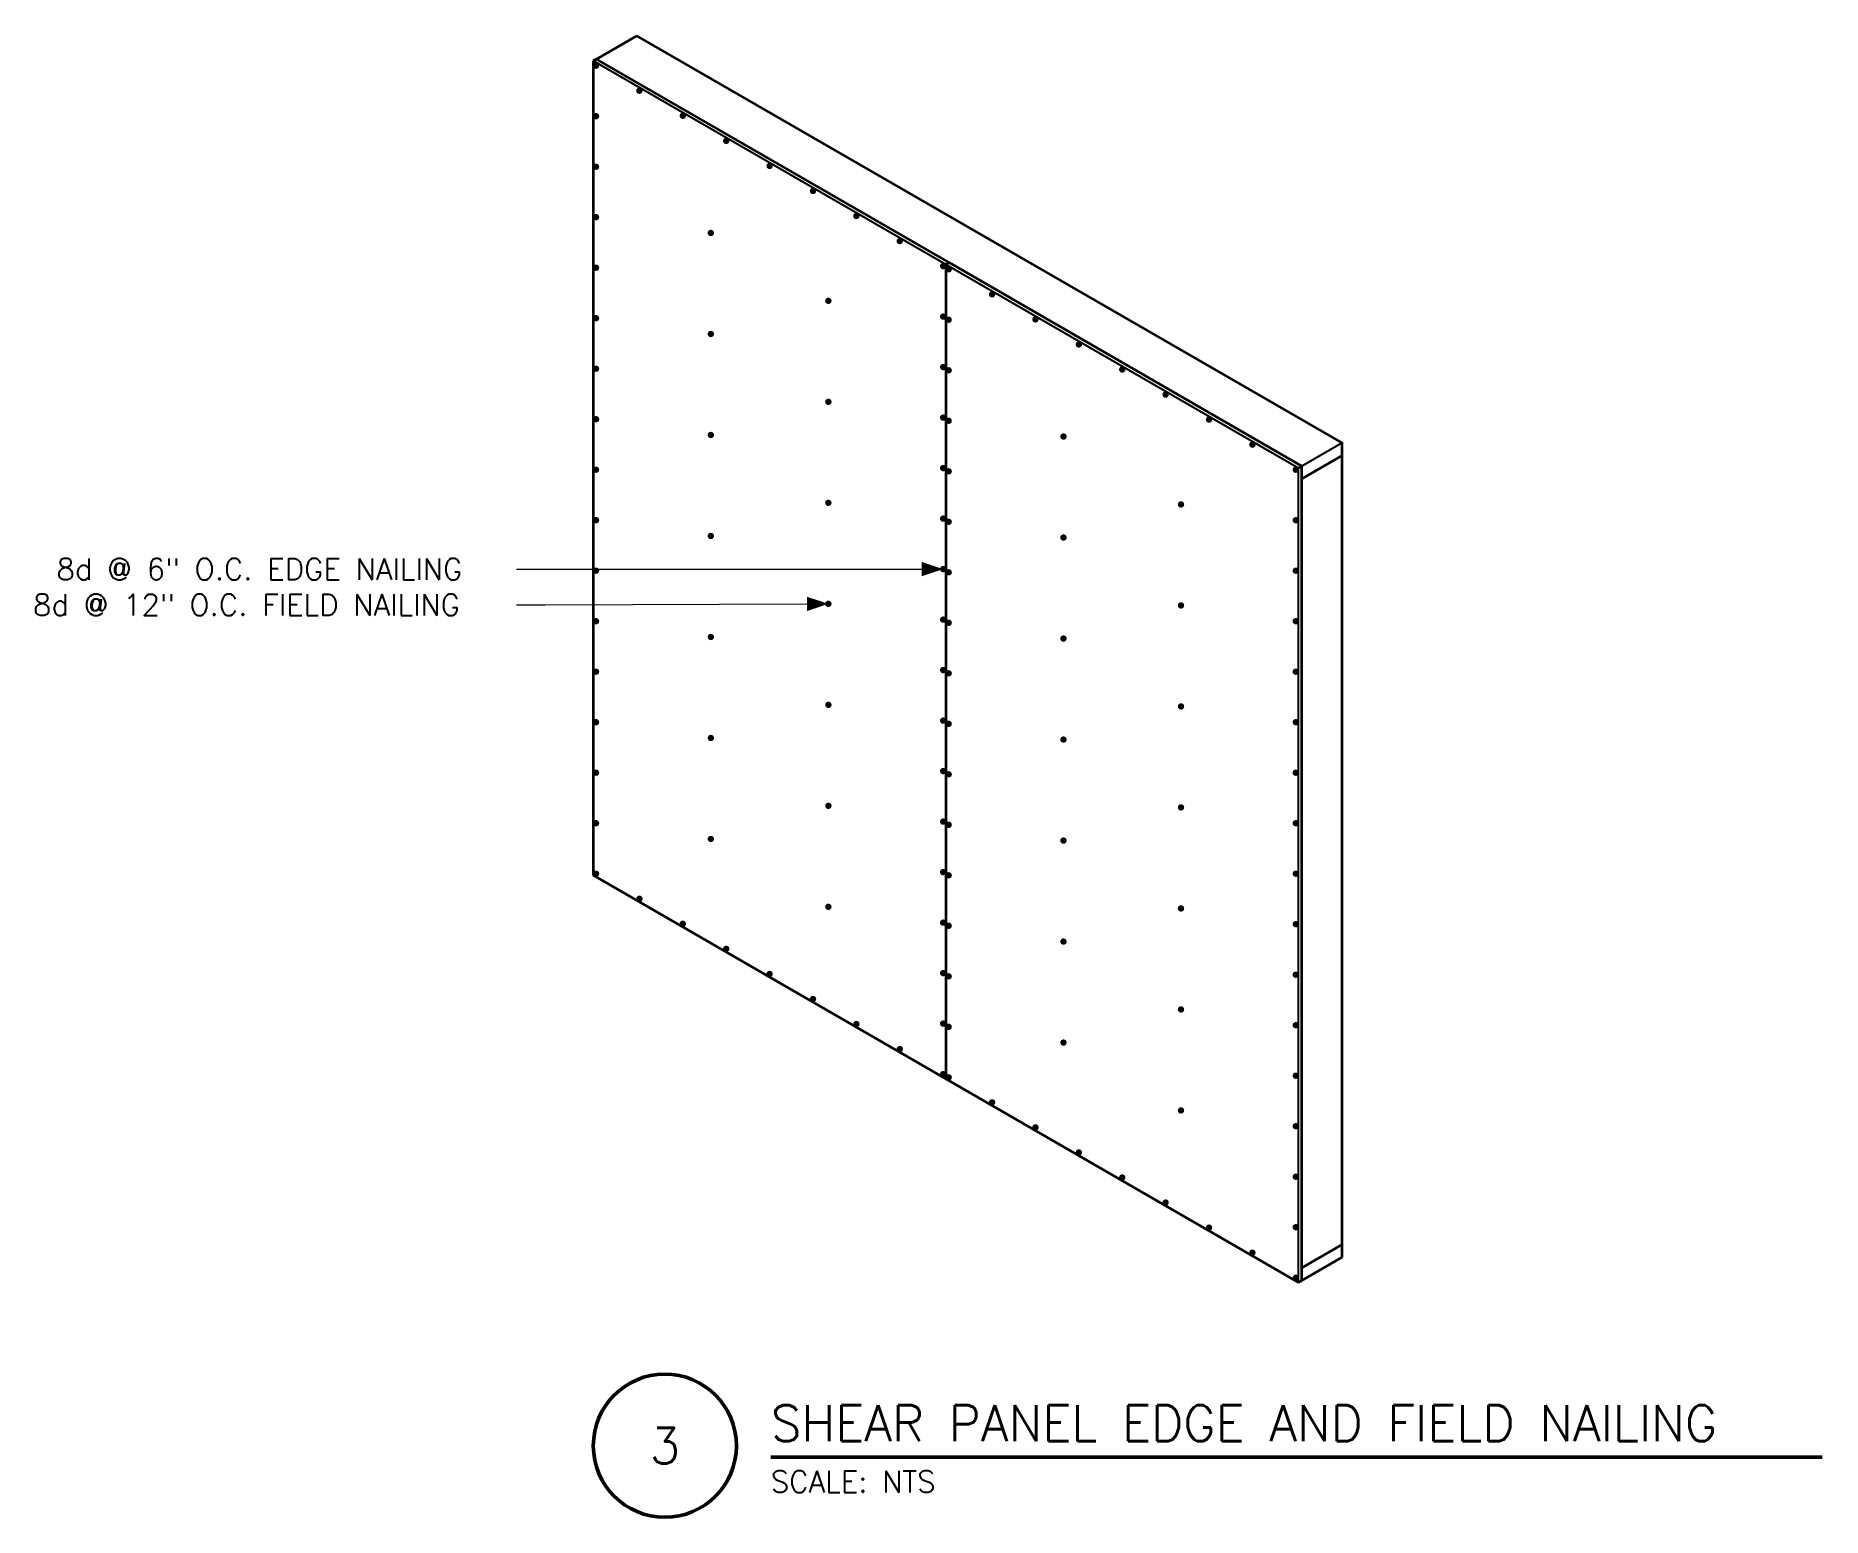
# Model space of a CAD drawing. Header units: inches. Extents: x -68 to 142, y -77 to 97.
import ezdxf
from ezdxf.enums import TextEntityAlignment as Align

# ---------------------------------------------------------------- set-up
doc = ezdxf.new("R2010")
doc.units = ezdxf.units.IN
doc.header["$MEASUREMENT"] = 0
for name, color, linetype, lineweight in [('S-ANNO-NOTE', 7, 'CONTINUOUS', 18), ('S-ANNO-TTLB', 7, 'CONTINUOUS', 50), ('S-DETL-BYND', 7, 'CONTINUOUS', 25), ('S-DETL-CUT', 7, 'CONTINUOUS', 50), ('S-DETL-STL', 7, 'CONTINUOUS', 35)]:
    doc.layers.add(name, color=color, linetype=linetype, lineweight=lineweight)
doc.styles.add('KERF', font='romans.shx')

msp = doc.modelspace()

# ---------------------------------------------------------------- hatches: boundary and pattern name
at = {"layer": 'S-ANNO-NOTE', "lineweight": 50}
for points in [[(38.484004, 34.5), (35.952754, 35.34375), (35.952754, 33.65625)], [(24.952357, 30.40625), (22.417965, 31.240516), (22.424284, 29.553028)]]:
    msp.add_hatch(color=256, dxfattribs=at).paths.add_polyline_path(points)
at = {"layer": 'S-DETL-STL', "lineweight": 50}
for points in [[(-2.057696, 93.84375, 1), (-2.813696, 93.84375, 1)], [(3.057266, 90.890625, 1), (2.301266, 90.890625, 1)], [(-2.057696, 87.890625, 1), (-2.813696, 87.890625, 1)], [(8.172229, 87.9375, 1), (7.416229, 87.9375, 1)], [(13.287191, 84.984375, 1), (12.531191, 84.984375, 1)], [(-2.057696, 81.9375, 1), (-2.813696, 81.9375, 1)], [(18.402154, 82.03125, 1), (17.646154, 82.03125, 1)], [(23.517116, 79.078125, 1), (22.761116, 79.078125, 1)], [(-2.057696, 75.984375, 1), (-2.813696, 75.984375, 1)], [(28.632079, 76.125, 1), (27.876079, 76.125, 1)], [(11.47395, 74.125, 1), (10.71795, 74.125, 1)], [(33.747041, 73.171875, 1), (32.991041, 73.171875, 1)], [(-2.057696, 70.03125, 1), (-2.813696, 70.03125, 1)], [(38.862004, 70.21875, 1), (38.106004, 70.21875, 1)], [(39.511523, 69.84375, 1), (38.755523, 69.84375, 1)], [(25.330357, 66.125, 1), (24.574357, 66.125, 1)], [(44.626485, 66.890625, 1), (43.870485, 66.890625, 1)], [(-2.057696, 64.078125, 1), (-2.813696, 64.078125, 1)], [(38.862004, 64.265625, 1), (38.106004, 64.265625, 1)], [(39.511523, 63.890625, 1), (38.755523, 63.890625, 1)], [(49.741448, 63.9375, 1), (48.985448, 63.9375, 1)], [(11.47395, 62.21875, 1), (10.71795, 62.21875, 1)], [(54.856411, 60.984375, 1), (54.100411, 60.984375, 1)], [(-2.057696, 58.125, 1), (-2.813696, 58.125, 1)], [(38.862004, 58.3125, 1), (38.106004, 58.3125, 1)], [(39.511523, 57.9375, 1), (38.755523, 57.9375, 1)], [(59.971373, 58.03125, 1), (59.215373, 58.03125, 1)], [(65.086336, 55.078125, 1), (64.330336, 55.078125, 1)], [(25.330357, 54.21875, 1), (24.574357, 54.21875, 1)], [(38.862004, 52.359375, 1), (38.106004, 52.359375, 1)], [(-2.057696, 52.171875, 1), (-2.813696, 52.171875, 1)], [(11.47395, 50.3125, 1), (10.71795, 50.3125, 1)], [(39.511523, 51.984375, 1), (38.755523, 51.984375, 1)], [(70.201298, 52.125, 1), (69.445298, 52.125, 1)], [(53.04317, 50.125, 1), (52.28717, 50.125, 1)], [(75.316261, 49.171875, 1), (74.560261, 49.171875, 1)], [(-2.057696, 46.21875, 1), (-2.813696, 46.21875, 1)], [(38.862004, 46.40625, 1), (38.106004, 46.40625, 1)], [(39.511523, 46.03125, 1), (38.755523, 46.03125, 1)], [(80.431223, 46.21875, 1), (79.675223, 46.21875, 1)], [(25.330357, 42.3125, 1), (24.574357, 42.3125, 1)], [(66.899576, 42.125, 1), (66.143576, 42.125, 1)], [(-2.057696, 40.265625, 1), (-2.813696, 40.265625, 1)], [(38.862004, 40.453125, 1), (38.106004, 40.453125, 1)], [(39.511523, 40.078125, 1), (38.755523, 40.078125, 1)], [(80.431223, 40.265625, 1), (79.675223, 40.265625, 1)], [(11.47395, 38.40625, 1), (10.71795, 38.40625, 1)], [(53.04317, 38.21875, 1), (52.28717, 38.21875, 1)], [(-2.057696, 34.3125, 1), (-2.813696, 34.3125, 1)], [(38.862004, 34.5, 1), (38.106004, 34.5, 1)], [(39.511523, 34.125, 1), (38.755523, 34.125, 1)], [(80.431223, 34.3125, 1), (79.675223, 34.3125, 1)], [(25.330357, 30.40625, 1), (24.574357, 30.40625, 1)], [(66.899576, 30.21875, 1), (66.143576, 30.21875, 1)], [(-2.057696, 28.359375, 1), (-2.813696, 28.359375, 1)], [(38.862004, 28.546875, 1), (38.106004, 28.546875, 1)], [(39.511523, 28.171875, 1), (38.755523, 28.171875, 1)], [(80.431223, 28.359375, 1), (79.675223, 28.359375, 1)], [(11.47395, 26.5, 1), (10.71795, 26.5, 1)], [(53.04317, 26.3125, 1), (52.28717, 26.3125, 1)], [(-2.057696, 22.40625, 1), (-2.813696, 22.40625, 1)], [(38.862004, 22.59375, 1), (38.106004, 22.59375, 1)], [(39.511523, 22.21875, 1), (38.755523, 22.21875, 1)], [(80.431223, 22.40625, 1), (79.675223, 22.40625, 1)], [(25.330357, 18.5, 1), (24.574357, 18.5, 1)], [(38.862004, 16.640625, 1), (38.106004, 16.640625, 1)], [(66.899576, 18.3125, 1), (66.143576, 18.3125, 1)], [(-2.057696, 16.453125, 1), (-2.813696, 16.453125, 1)], [(11.47395, 14.59375, 1), (10.71795, 14.59375, 1)], [(39.511523, 16.265625, 1), (38.755523, 16.265625, 1)], [(53.04317, 14.40625, 1), (52.28717, 14.40625, 1)], [(80.431223, 16.453125, 1), (79.675223, 16.453125, 1)], [(-2.057696, 10.5, 1), (-2.813696, 10.5, 1)], [(38.862004, 10.6875, 1), (38.106004, 10.6875, 1)], [(39.511523, 10.3125, 1), (38.755523, 10.3125, 1)], [(80.431223, 10.5, 1), (79.675223, 10.5, 1)], [(25.330357, 6.59375, 1), (24.574357, 6.59375, 1)], [(66.899576, 6.40625, 1), (66.143576, 6.40625, 1)], [(-2.057696, 4.546875, 1), (-2.813696, 4.546875, 1)], [(38.862004, 4.734375, 1), (38.106004, 4.734375, 1)], [(39.511523, 4.359375, 1), (38.755523, 4.359375, 1)], [(80.431223, 4.546875, 1), (79.675223, 4.546875, 1)], [(11.47395, 2.6875, 1), (10.71795, 2.6875, 1)], [(53.04317, 2.5, 1), (52.28717, 2.5, 1)], [(-2.057696, -1.40625, 1), (-2.813696, -1.40625, 1)], [(38.862004, -1.21875, 1), (38.106004, -1.21875, 1)], [(39.511523, -1.59375, 1), (38.755523, -1.59375, 1)], [(80.431223, -1.40625, 1), (79.675223, -1.40625, 1)], [(3.057266, -4.359375, 1), (2.301266, -4.359375, 1)], [(25.330357, -5.3125, 1), (24.574357, -5.3125, 1)], [(66.899576, -5.5, 1), (66.143576, -5.5, 1)], [(8.172229, -7.3125, 1), (7.416229, -7.3125, 1)], [(38.862004, -7.171875, 1), (38.106004, -7.171875, 1)], [(39.511523, -7.546875, 1), (38.755523, -7.546875, 1)], [(80.431223, -7.359375, 1), (79.675223, -7.359375, 1)], [(13.287191, -10.265625, 1), (12.531191, -10.265625, 1)], [(53.04317, -9.40625, 1), (52.28717, -9.40625, 1)], [(18.402154, -13.21875, 1), (17.646154, -13.21875, 1)], [(38.862004, -13.125, 1), (38.106004, -13.125, 1)], [(39.511523, -13.5, 1), (38.755523, -13.5, 1)], [(80.431223, -13.3125, 1), (79.675223, -13.3125, 1)], [(23.517116, -16.171875, 1), (22.761116, -16.171875, 1)], [(28.632079, -19.125, 1), (27.876079, -19.125, 1)], [(38.862004, -19.078125, 1), (38.106004, -19.078125, 1)], [(66.899576, -17.40625, 1), (66.143576, -17.40625, 1)], [(80.431223, -19.265625, 1), (79.675223, -19.265625, 1)], [(39.511523, -19.453125, 1), (38.755523, -19.453125, 1)], [(53.04317, -21.3125, 1), (52.28717, -21.3125, 1)], [(33.747041, -22.078125, 1), (32.991041, -22.078125, 1)], [(38.862004, -25.03125, 1), (38.106004, -25.03125, 1)], [(39.511523, -25.40625, 1), (38.755523, -25.40625, 1)], [(80.431223, -25.21875, 1), (79.675223, -25.21875, 1)], [(44.626485, -28.359375, 1), (43.870485, -28.359375, 1)], [(66.899576, -29.3125, 1), (66.143576, -29.3125, 1)], [(49.741448, -31.3125, 1), (48.985448, -31.3125, 1)], [(80.431223, -31.171875, 1), (79.675223, -31.171875, 1)], [(54.856411, -34.265625, 1), (54.100411, -34.265625, 1)], [(59.971373, -37.21875, 1), (59.215373, -37.21875, 1)], [(80.431223, -37.125, 1), (79.675223, -37.125, 1)], [(65.086336, -40.171875, 1), (64.330336, -40.171875, 1)], [(70.201298, -43.125, 1), (69.445298, -43.125, 1)], [(80.431223, -43.078125, 1), (79.675223, -43.078125, 1)], [(75.316261, -46.078125, 1), (74.560261, -46.078125, 1)], [(80.431223, -49.03125, 1), (79.675223, -49.03125, 1)]]:
    msp.add_hatch(color=256, dxfattribs=at).paths.add_polyline_path(points)

# ---------------------------------------------------------------- linework, layer by layer
at = {"layer": 'S-ANNO-NOTE', "lineweight": 18}
for points in [[(-11.805456, 34.5), (-8.430456, 34.5), (35.952754, 34.5)], [(-11.805456, 30.28125), (-8.430456, 30.28125), (22.421125, 30.396772)]]:
    msp.add_lwpolyline(points, dxfattribs=at)
at = {"layer": 'S-ANNO-TTLB', "lineweight": 50}
msp.add_lwpolyline([(-2.760456, -68.83125, 1), (14.114544, -68.83125, 1)], format="xyb", close=True, dxfattribs=at)
msp.add_lwpolyline([(18.164544, -70.18125), (142.115437, -70.18125)], dxfattribs=at)
at = {"layer": 'S-DETL-BYND', "lineweight": 25}
for points in [[(38.808763, 70.40625), (-2.760456, 94.40625)], [(80.756869, 45.125), (80.756869, 46.625), (-2.38157, 94.625)], [(80.377983, -49.59375), (80.377983, 46.40625), (38.808763, 70.40625)], [(85.520009, 49.375), (80.756869, 46.625)], [(80.756869, 46.625), (80.377983, 46.40625)], [(80.756869, -47.875), (80.756869, 45.125)], [(80.756869, -49.375), (80.756869, -47.875)]]:
    msp.add_lwpolyline(points, dxfattribs=at)
at = {"layer": 'S-DETL-CUT', "lineweight": 35}
for points in [[(2.38157, 97.375), (-2.38157, 94.625)], [(85.520009, 47.875), (85.520009, 49.375), (2.38157, 97.375)], [(-2.38157, 94.625), (-2.760456, 94.40625)], [(-2.760456, 94.40625), (-2.760456, -1.59375)], [(39.18765, 70.625), (-2.38157, 94.625)], [(39.18765, 70.625), (38.808763, 70.40625)], [(38.808763, 70.40625), (38.808763, -25.59375)], [(80.756869, -49.375), (80.756869, 46.625), (39.18765, 70.625)], [(85.520009, 47.875), (80.756869, 45.125)], [(85.520009, -45.125), (85.520009, 47.875)], [(-2.760456, -1.59375), (38.808763, -25.59375)], [(38.808763, -25.59375), (80.377983, -49.59375)], [(85.520009, -45.125), (80.756869, -47.875)], [(85.520009, -46.625), (85.520009, -45.125)], [(85.520009, -46.625), (80.756869, -49.375)], [(80.756869, -49.375), (80.377983, -49.59375)]]:
    msp.add_lwpolyline(points, dxfattribs=at)

# ---------------------------------------------------------------- texts
at = {"layer": 'S-ANNO-NOTE', "lineweight": 18, "style": 'KERF'}
for s, p in [('8d @ 6" O.C. EDGE NAILING', (-66.041706, 33.234375)), ('8d @ 12" O.C. FIELD NAILING', (-68.814027, 29.015625))]:
    msp.add_text(s, height=2.53125, dxfattribs=at).set_placement(p)
at = {"layer": 'S-ANNO-TTLB', "lineweight": 50, "style": 'KERF'}
msp.add_text('SHEAR PANEL EDGE AND FIELD NAILING', height=4.21875, dxfattribs=at).set_placement((18.164544, -68.29125))
msp.add_text('3', height=4.21875, dxfattribs=at).set_placement((5.677044, -68.83125), align=Align.MIDDLE_CENTER)
at = {"layer": 'S-ANNO-TTLB', "lineweight": 18, "style": 'KERF'}
msp.add_text('SCALE: NTS', height=2.53125, dxfattribs=at).set_placement((18.164544, -74.3325))

doc.saveas('drawing.dxf')
